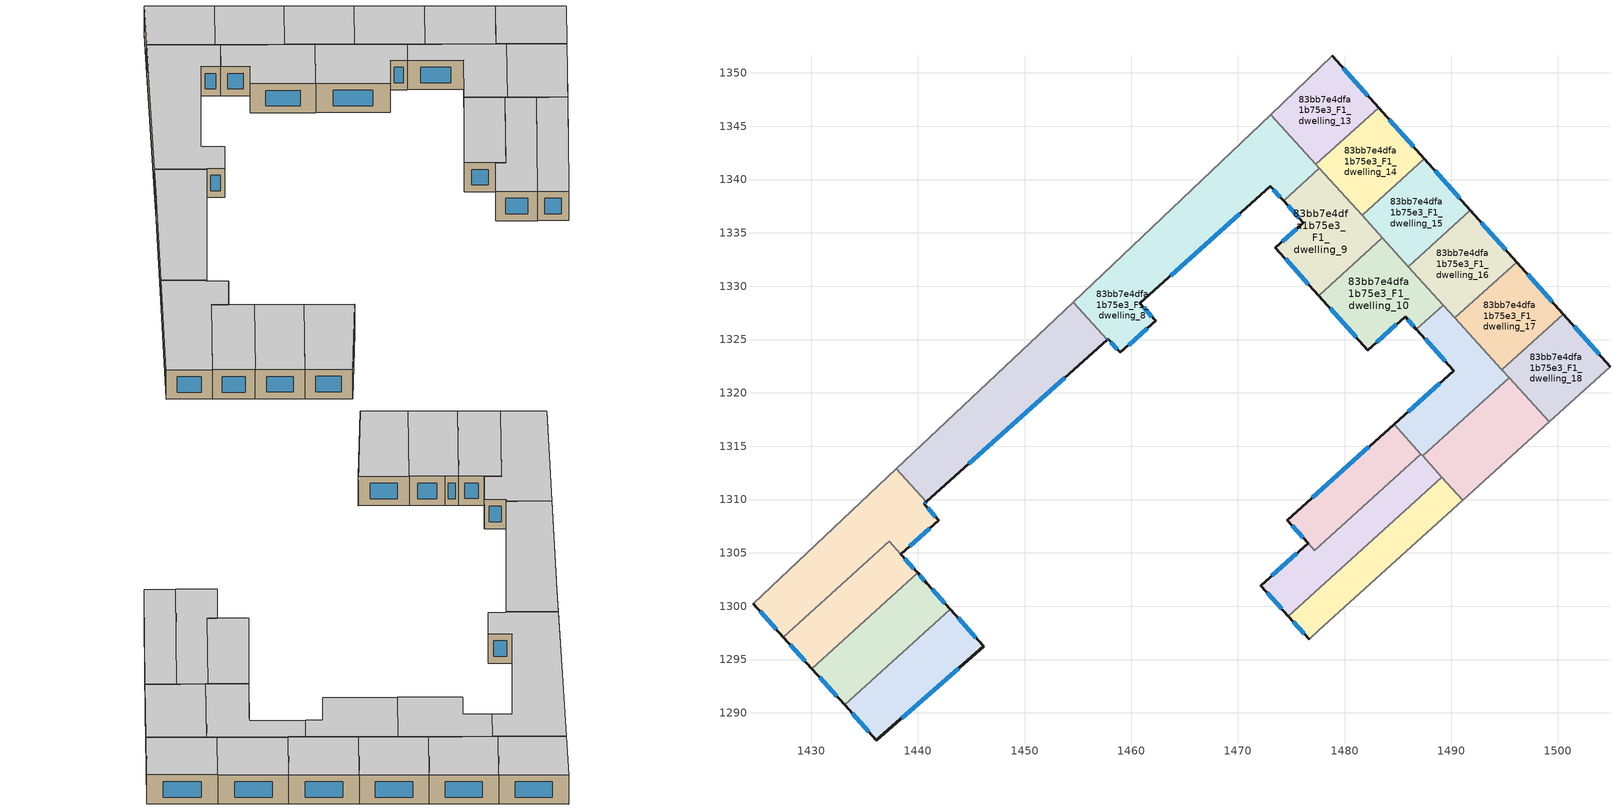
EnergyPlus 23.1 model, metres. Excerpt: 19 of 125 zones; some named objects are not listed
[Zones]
83bb7e4dfa1b75e3_F1_dwelling_0
 floor to 83bb7e4dfa1b75e3_F0_dwelling_0 (EU_floor_Construction): 1454.55,1328.5 1457.75,1324.96 1440.8,1309.78 1437.99,1312.89 1451.28,1325.4 z3
 wall outside (EU_wall_Construction): 1440.8,1309.78 1457.75,1324.96 z3:6
 wall adiabatic (EU_wall_Construction): 1454.55,1328.5 1451.28,1325.4 1437.99,1312.89 z3:6
 wall to 83bb7e4dfa1b75e3_F1_dwelling_8 (EU_wall_Construction): 1457.75,1324.96 1454.55,1328.5 z3:6
 wall to 83bb7e4dfa1b75e3_F1_dwelling_1 (EU_wall_Construction): 1437.99,1312.89 1440.8,1309.78 z3:6
 window (EU_Window_Construction): 1444.79,1313.34 1453.77,1321.4 z3.7:5.3
 ceiling to 83bb7e4dfa1b75e3_F2_dwelling_0 (EU_floor_Construction): 1457.75,1324.96 1454.55,1328.5 1451.28,1325.4 1437.99,1312.89 1440.8,1309.78 z6
83bb7e4dfa1b75e3_F1_dwelling_1
 floor to 83bb7e4dfa1b75e3_F0_dwelling_1 (EU_floor_Construction): 1440.8,1309.78 1440.58,1309.57 1441.95,1308.05 1438.39,1304.87 1437.3,1306.08 1427.39,1297.1 1424.54,1300.25 1437.99,1312.89 z3
 wall outside (EU_wall_Construction): 1424.54,1300.25 1427.39,1297.1 / 1440.58,1309.58 1440.8,1309.78 / 1438.39,1304.87 1441.95,1308.05 1440.58,1309.57 z3:6
 wall to 83bb7e4dfa1b75e3_F1_dwelling_2 (EU_wall_Construction): 1427.39,1297.1 1437.3,1306.08 1438.39,1304.87 z3:6
 wall adiabatic (EU_wall_Construction): 1437.99,1312.89 1424.54,1300.25 z3:6
 window (EU_Window_Construction): 1425.21,1299.51 1426.72,1297.84 / 1440.63,1309.62 1440.75,1309.73 / 1441.63,1308.41 1440.9,1309.22 / 1439.23,1305.62 1441.12,1307.31 z3.7:5.3
 ceiling to 83bb7e4dfa1b75e3_F2_dwelling_1 (EU_floor_Construction): 1438.39,1304.87 1441.95,1308.05 1440.58,1309.57 1440.8,1309.78 1437.99,1312.89 1424.54,1300.25 1427.39,1297.1 1437.3,1306.08 z6
83bb7e4dfa1b75e3_F1_dwelling_10
 floor to 83bb7e4dfa1b75e3_F0_dwelling_10 (EU_floor_Construction): 1483.54,1334.54 1489.25,1328.24 1486.74,1325.96 1485.67,1327.15 1482.18,1324.01 1477.57,1329.12 z3
 wall outside (EU_wall_Construction): 1477.57,1329.12 1482.18,1324.01 1485.67,1327.15 1486.74,1325.96 z3:6
 wall to 83bb7e4dfa1b75e3_F1_dwelling_9 (EU_wall_Construction): 1483.54,1334.54 1477.57,1329.12 z3:6
 wall to 83bb7e4dfa1b75e3_F1_dwelling_11 (EU_wall_Construction): 1486.74,1325.96 1489.25,1328.24 z3:6
 wall to 83bb7e4dfa1b75e3_F1_dwelling_16 (EU_wall_Construction): 1489.25,1328.24 1485.98,1331.84 z3:6
 wall to 83bb7e4dfa1b75e3_F1_dwelling_15 (EU_wall_Construction): 1485.98,1331.84 1483.54,1334.54 z3:6
 window (EU_Window_Construction): 1485.93,1326.87 1486.49,1326.24 / 1483,1324.75 1484.85,1326.41 / 1478.65,1327.92 1481.09,1325.21 z3.7:5.3
 ceiling to 83bb7e4dfa1b75e3_F2_dwelling_10 (EU_floor_Construction): 1486.74,1325.96 1489.25,1328.24 1483.54,1334.54 1477.57,1329.12 1482.18,1324.01 1485.67,1327.15 z6
83bb7e4dfa1b75e3_F1_dwelling_11
 floor to 83bb7e4dfa1b75e3_F0_dwelling_11 (EU_floor_Construction): 1489.25,1328.24 1495.42,1321.43 1487.31,1314.08 1484.63,1317.04 1490.25,1322.07 1486.74,1325.96 z3
 wall outside (EU_wall_Construction): 1486.74,1325.96 1490.25,1322.07 1484.63,1317.04 z3:6
 wall to 83bb7e4dfa1b75e3_F1_dwelling_12 (EU_wall_Construction): 1487.31,1314.08 1495.42,1321.43 z3:6
 wall to 83bb7e4dfa1b75e3_F1_dwelling_17 (EU_wall_Construction): 1494.75,1322.17 1490.35,1327.02 z3:6
 wall to 83bb7e4dfa1b75e3_F1_dwelling_5 (EU_wall_Construction): 1484.63,1317.04 1487.15,1314.26 z3:6
 wall to 83bb7e4dfa1b75e3_F1_dwelling_16 (EU_wall_Construction): 1490.35,1327.02 1489.25,1328.24 z3:6
 wall to 83bb7e4dfa1b75e3_F1_dwelling_18 (EU_wall_Construction): 1495.42,1321.43 1494.75,1322.17 z3:6
 wall to 83bb7e4dfa1b75e3_F1_dwelling_6 (EU_wall_Construction): 1487.15,1314.26 1487.31,1314.08 z3:6
 window (EU_Window_Construction): 1488.93,1320.89 1485.95,1318.22 / 1487.57,1325.05 1489.43,1322.99 z3.7:5.3
 ceiling to 83bb7e4dfa1b75e3_F2_dwelling_11 (EU_floor_Construction): 1495.42,1321.43 1489.25,1328.24 1486.74,1325.96 1490.25,1322.07 1484.63,1317.04 1487.31,1314.08 z6
83bb7e4dfa1b75e3_F1_dwelling_12
 floor to 83bb7e4dfa1b75e3_F0_dwelling_12 (EU_floor_Construction): 1495.42,1321.43 1499.17,1317.29 1491.06,1309.94 1487.31,1314.08 z3
 wall adiabatic (EU_wall_Construction): 1491.06,1309.94 1499.17,1317.29 z3:6
 wall to 83bb7e4dfa1b75e3_F1_dwelling_7 (EU_wall_Construction): 1489.11,1312.1 1491.06,1309.94 z3:6
 wall to 83bb7e4dfa1b75e3_F1_dwelling_18 (EU_wall_Construction): 1499.17,1317.29 1495.42,1321.43 z3:6
 wall to 83bb7e4dfa1b75e3_F1_dwelling_6 (EU_wall_Construction): 1487.31,1314.08 1489.11,1312.1 z3:6
 ceiling to 83bb7e4dfa1b75e3_F2_dwelling_12 (EU_floor_Construction): 1499.17,1317.29 1495.42,1321.43 1487.31,1314.08 1491.06,1309.94 z6
83bb7e4dfa1b75e3_F1_dwelling_13
 floor to 83bb7e4dfa1b75e3_F0_dwelling_13 (EU_floor_Construction): 1478.86,1351.58 1483.19,1346.74 1477.31,1341.41 1473.08,1346.09 z3
 wall outside (EU_wall_Construction): 1483.19,1346.74 1478.86,1351.58 z3:6
 wall to 83bb7e4dfa1b75e3_F1_dwelling_14 (EU_wall_Construction): 1477.31,1341.41 1483.19,1346.74 z3:6
 wall adiabatic (EU_wall_Construction): 1478.86,1351.58 1473.08,1346.09 z3:6
 wall to 83bb7e4dfa1b75e3_F1_dwelling_8 (EU_wall_Construction): 1473.08,1346.09 1477.31,1341.41 z3:6
 window (EU_Window_Construction): 1482.17,1347.87 1479.88,1350.44 z3.7:5.3
 ceiling to 83bb7e4dfa1b75e3_F2_dwelling_13 (EU_floor_Construction): 1483.19,1346.74 1478.86,1351.58 1473.08,1346.09 1477.31,1341.41 z6
83bb7e4dfa1b75e3_F1_dwelling_14
 floor to 83bb7e4dfa1b75e3_F0_dwelling_14 (EU_floor_Construction): 1483.19,1346.74 1487.48,1341.94 1481.63,1336.64 1477.31,1341.41 z3
 wall outside (EU_wall_Construction): 1487.48,1341.94 1483.19,1346.74 z3:6
 wall to 83bb7e4dfa1b75e3_F1_dwelling_15 (EU_wall_Construction): 1481.63,1336.64 1487.48,1341.94 z3:6
 wall to 83bb7e4dfa1b75e3_F1_dwelling_9 (EU_wall_Construction): 1477.64,1341.05 1481.63,1336.64 z3:6
 wall to 83bb7e4dfa1b75e3_F1_dwelling_8 (EU_wall_Construction): 1477.31,1341.41 1477.64,1341.05 z3:6
 window (EU_Window_Construction): 1486.47,1343.06 1484.2,1345.61 z3.7:5.3
 ceiling to 83bb7e4dfa1b75e3_F2_dwelling_14 (EU_floor_Construction): 1487.48,1341.94 1483.19,1346.74 1477.31,1341.41 1481.63,1336.64 z6
83bb7e4dfa1b75e3_F1_dwelling_15
 floor to 83bb7e4dfa1b75e3_F0_dwelling_15 (EU_floor_Construction): 1487.48,1341.94 1491.79,1337.11 1485.98,1331.84 1481.63,1336.64 z3
 wall outside (EU_wall_Construction): 1491.79,1337.11 1487.48,1341.94 z3:6
 wall to 83bb7e4dfa1b75e3_F1_dwelling_16 (EU_wall_Construction): 1485.98,1331.84 1491.79,1337.11 z3:6
 wall to 83bb7e4dfa1b75e3_F1_dwelling_9 (EU_wall_Construction): 1481.63,1336.64 1483.54,1334.54 z3:6
 window (EU_Window_Construction): 1490.78,1338.24 1488.49,1340.8 z3.7:5.3
 ceiling to 83bb7e4dfa1b75e3_F2_dwelling_15 (EU_floor_Construction): 1491.79,1337.11 1487.48,1341.94 1481.63,1336.64 1485.98,1331.84 z6
83bb7e4dfa1b75e3_F1_dwelling_16
 floor to 83bb7e4dfa1b75e3_F0_dwelling_16 (EU_floor_Construction): 1491.79,1337.11 1496.13,1332.26 1490.35,1327.02 1485.98,1331.84 z3
 wall outside (EU_wall_Construction): 1496.13,1332.26 1491.79,1337.11 z3:6
 wall to 83bb7e4dfa1b75e3_F1_dwelling_17 (EU_wall_Construction): 1490.35,1327.02 1496.13,1332.26 z3:6
 window (EU_Window_Construction): 1495.11,1333.4 1492.81,1335.97 z3.7:5.3
 ceiling to 83bb7e4dfa1b75e3_F2_dwelling_16 (EU_floor_Construction): 1496.13,1332.26 1491.79,1337.11 1485.98,1331.84 1490.35,1327.02 z6
83bb7e4dfa1b75e3_F1_dwelling_17
 floor to 83bb7e4dfa1b75e3_F0_dwelling_17 (EU_floor_Construction): 1496.13,1332.26 1500.49,1327.38 1494.75,1322.17 1490.35,1327.02 z3
 wall outside (EU_wall_Construction): 1500.49,1327.38 1496.13,1332.26 z3:6
 wall to 83bb7e4dfa1b75e3_F1_dwelling_18 (EU_wall_Construction): 1494.75,1322.17 1500.49,1327.38 z3:6
 window (EU_Window_Construction): 1499.47,1328.52 1497.16,1331.11 z3.7:5.3
 ceiling to 83bb7e4dfa1b75e3_F2_dwelling_17 (EU_floor_Construction): 1500.49,1327.38 1496.13,1332.26 1490.35,1327.02 1494.75,1322.17 z6
83bb7e4dfa1b75e3_F1_dwelling_18
 floor to 83bb7e4dfa1b75e3_F0_dwelling_18 (EU_floor_Construction): 1500.49,1327.38 1504.88,1322.47 1499.17,1317.29 1494.75,1322.17 z3
 wall outside (EU_wall_Construction): 1504.88,1322.47 1500.49,1327.38 z3:6
 wall adiabatic (EU_wall_Construction): 1499.17,1317.29 1504.88,1322.47 z3:6
 window (EU_Window_Construction): 1503.85,1323.62 1501.52,1326.22 z3.7:5.3
 ceiling to 83bb7e4dfa1b75e3_F2_dwelling_18 (EU_floor_Construction): 1504.88,1322.47 1500.49,1327.38 1494.75,1322.17 1499.17,1317.29 z6
83bb7e4dfa1b75e3_F1_dwelling_2
 floor to 83bb7e4dfa1b75e3_F0_dwelling_2 (EU_floor_Construction): 1437.3,1306.08 1439.97,1303.12 1430.06,1294.14 1427.39,1297.1 z3
 wall outside (EU_wall_Construction): 1439.97,1303.12 1438.39,1304.87 / 1427.39,1297.1 1430.06,1294.14 z3:6
 wall to 83bb7e4dfa1b75e3_F1_dwelling_3 (EU_wall_Construction): 1430.06,1294.14 1439.97,1303.12 z3:6
 window (EU_Window_Construction): 1439.6,1303.53 1438.76,1304.46 / 1428.02,1296.4 1429.44,1294.84 z3.7:5.3
 ceiling to 83bb7e4dfa1b75e3_F2_dwelling_2 (EU_floor_Construction): 1439.97,1303.12 1437.3,1306.08 1427.39,1297.1 1430.06,1294.14 z6
83bb7e4dfa1b75e3_F1_dwelling_3
 floor to 83bb7e4dfa1b75e3_F0_dwelling_3 (EU_floor_Construction): 1440.82,1302.17 1443.03,1299.72 1433.13,1290.75 1430.06,1294.14 1439.97,1303.12 z3
 wall outside (EU_wall_Construction): 1430.06,1294.14 1433.13,1290.75 / 1443.03,1299.72 1440.82,1302.17 1439.97,1303.12 z3:6
 wall to 83bb7e4dfa1b75e3_F1_dwelling_4 (EU_wall_Construction): 1433.13,1290.75 1443.03,1299.72 z3:6
 window (EU_Window_Construction): 1430.78,1293.35 1432.41,1291.55 / 1440.62,1302.4 1440.17,1302.9 / 1442.51,1300.3 1441.34,1301.6 z3.7:5.3
 ceiling to 83bb7e4dfa1b75e3_F2_dwelling_3 (EU_floor_Construction): 1443.03,1299.72 1440.82,1302.17 1439.97,1303.12 1430.06,1294.14 1433.13,1290.75 z6
83bb7e4dfa1b75e3_F1_dwelling_4
 floor to 83bb7e4dfa1b75e3_F0_dwelling_4 (EU_floor_Construction): 1443.03,1299.72 1446.19,1296.24 1436.11,1287.46 1433.13,1290.75 z3
 wall outside (EU_wall_Construction): 1433.13,1290.75 1436.11,1287.46 1446.19,1296.24 1443.03,1299.72 z3:6
 window (EU_Window_Construction): 1445.45,1297.06 1443.77,1298.91 / 1438.48,1289.52 1443.82,1294.18 / 1433.83,1289.98 1435.41,1288.23 z3.7:5.3
 ceiling to 83bb7e4dfa1b75e3_F2_dwelling_4 (EU_floor_Construction): 1446.19,1296.24 1443.03,1299.72 1433.13,1290.75 1436.11,1287.46 z6
83bb7e4dfa1b75e3_F1_dwelling_5
 floor to 83bb7e4dfa1b75e3_F0_dwelling_5 (EU_floor_Construction): 1484.63,1317.04 1487.15,1314.26 1477.19,1305.22 1474.62,1308.06 z3
 wall outside (EU_wall_Construction): 1484.63,1317.04 1474.62,1308.06 1476.58,1305.89 z3:6
 wall to 83bb7e4dfa1b75e3_F1_dwelling_6 (EU_wall_Construction): 1476.58,1305.89 1477.18,1305.22 / 1477.19,1305.22 1487.15,1314.26 z3:6
 window (EU_Window_Construction): 1475.08,1307.55 1476.12,1306.4 / 1482.28,1314.93 1476.97,1310.17 z3.7:5.3
 ceiling to 83bb7e4dfa1b75e3_F2_dwelling_5 (EU_floor_Construction): 1487.15,1314.26 1484.63,1317.04 1474.62,1308.06 1477.19,1305.22 z6
83bb7e4dfa1b75e3_F1_dwelling_6
 floor to 83bb7e4dfa1b75e3_F0_dwelling_6 (EU_floor_Construction): 1487.15,1314.26 1489.11,1312.1 1474.73,1299.07 1472.15,1301.93 1476.58,1305.89 1477.18,1305.22 z3
 wall outside (EU_wall_Construction): 1476.58,1305.89 1472.15,1301.93 1474.73,1299.07 z3:6
 wall to 83bb7e4dfa1b75e3_F1_dwelling_7 (EU_wall_Construction): 1474.73,1299.07 1489.11,1312.1 z3:6
 window (EU_Window_Construction): 1472.76,1301.26 1474.12,1299.74 / 1475.54,1304.96 1473.19,1302.86 z3.7:5.3
 ceiling to 83bb7e4dfa1b75e3_F2_dwelling_6 (EU_floor_Construction): 1489.11,1312.1 1487.15,1314.26 1477.18,1305.22 1476.58,1305.89 1472.15,1301.93 1474.73,1299.07 z6
83bb7e4dfa1b75e3_F1_dwelling_7
 floor to 83bb7e4dfa1b75e3_F0_dwelling_7 (EU_floor_Construction): 1489.11,1312.1 1491.06,1309.94 1477.6,1297.75 1476.67,1296.91 1474.73,1299.07 z3
 wall outside (EU_wall_Construction): 1474.73,1299.07 1476.67,1296.91 z3:6
 wall adiabatic (EU_wall_Construction): 1476.67,1296.91 1477.6,1297.75 1491.06,1309.94 z3:6
 window (EU_Window_Construction): 1475.18,1298.57 1476.22,1297.42 z3.7:5.3
 ceiling to 83bb7e4dfa1b75e3_F2_dwelling_7 (EU_floor_Construction): 1491.06,1309.94 1489.11,1312.1 1474.73,1299.07 1476.67,1296.91 1477.6,1297.75 z6
83bb7e4dfa1b75e3_F1_dwelling_8
 floor to 83bb7e4dfa1b75e3_F0_dwelling_8 (EU_floor_Construction): 1473.08,1346.09 1477.64,1341.05 1474.28,1338 1473.05,1339.37 1460.81,1328.4 1462.28,1326.76 1458.97,1323.79 1457.84,1325.04 1457.75,1324.96 1454.55,1328.5 z3
 wall outside (EU_wall_Construction): 1457.75,1324.96 1457.84,1325.04 1458.97,1323.79 1462.28,1326.76 1460.81,1328.4 1473.05,1339.37 1474.28,1338 z3:6
 wall to 83bb7e4dfa1b75e3_F1_dwelling_9 (EU_wall_Construction): 1474.28,1338 1477.64,1341.05 z3:6
 wall adiabatic (EU_wall_Construction): 1473.08,1346.09 1454.55,1328.5 z3:6
 window (EU_Window_Construction): 1473.34,1339.05 1473.99,1338.33 / 1463.68,1330.98 1470.17,1336.79 / 1461.94,1327.15 1461.15,1328.01 / 1459.75,1324.48 1461.5,1326.06 / 1458.1,1324.74 1458.7,1324.08 / 1457.77,1324.98 1457.82,1325.02 z3.7:5.3
 ceiling to 83bb7e4dfa1b75e3_F2_dwelling_8 (EU_floor_Construction): 1474.28,1338 1477.64,1341.05 1473.08,1346.09 1454.55,1328.5 1457.75,1324.96 1457.84,1325.04 1458.97,1323.79 1462.28,1326.76 1460.81,1328.4 1473.05,1339.37 z6
83bb7e4dfa1b75e3_F1_dwelling_9
 floor to 83bb7e4dfa1b75e3_F0_dwelling_9 (EU_floor_Construction): 1477.64,1341.05 1483.54,1334.54 1477.57,1329.12 1473.52,1333.61 1476.14,1335.95 1474.28,1338 z3
 wall outside (EU_wall_Construction): 1474.28,1338 1476.14,1335.95 1473.52,1333.61 1477.57,1329.12 z3:6
 window (EU_Window_Construction): 1474.47,1332.56 1476.62,1330.18 / 1475.52,1335.4 1474.14,1334.16 / 1474.71,1337.52 1475.7,1336.43 z3.7:5.3
 ceiling to 83bb7e4dfa1b75e3_F2_dwelling_9 (EU_floor_Construction): 1483.54,1334.54 1477.64,1341.05 1474.28,1338 1476.14,1335.95 1473.52,1333.61 1477.57,1329.12 z6
[Building]
EU S2 Campaign: North Axis=0; Terrain=City; Solar Distribution=FullExterior
[Site:Location]
Budapest.Ferenc.Liszt.Intl.AP: Latitude=47.437; Longitude=19.256; Time Zone=1; Elevation=185
[SizingPeriod:WeatherFileDays]
AnnualSizingPeriod: Begin Month=1; Begin Day of Month=1; End Month=12; End Day of Month=31; Day of Week for Start Day=Monday; Use Weather File Daylight Saving Period=No; Use Weather File Rain and Snow Indicators=No
[MATERIAL]
EU_InternalMass_Material: Roughness=MediumRough; Thickness=0.1; Conductivity=1; Density=1800; Specific Heat=900; Thermal Absorptance=0.9; Solar Absorptance=0.7; Visible Absorptance=0.7
[MATERIAL:NOMASS] Roughness=MediumRough; Thermal Absorptance=0.9; Solar Absorptance=0.7; Visible Absorptance=0.7
Name | Thermal Resistance
EU_wall_NoMass | 0.832559
EU_floor_NoMass | 0.872794
[WINDOWMATERIAL:SIMPLEGLAZINGSYSTEM]
EU_Window_SimpleGlazing: UFactor=2.79869; Solar Heat Gain Coefficient=0.75; Visible Transmittance=0.75
[CONSTRUCTION]
EU_wall_Construction: EU_wall_NoMass
EU_floor_Construction: EU_floor_NoMass
EU_Window_Construction: EU_Window_SimpleGlazing
EU_InternalMass_Construction: EU_InternalMass_Material
[ZONE] Type=1; Multiplier=1; Ceiling Height=autocalculate; Floor Area=autocalculate; Part of Total Floor Area=Yes
Name | Volume
83bb7e4dfa1b75e3_F1_dwelling_0 | 305.733
83bb7e4dfa1b75e3_F1_dwelling_1 | 267.719
83bb7e4dfa1b75e3_F1_dwelling_10 | 183.255
83bb7e4dfa1b75e3_F1_dwelling_11 | 183.275
83bb7e4dfa1b75e3_F1_dwelling_12 | 183.274
83bb7e4dfa1b75e3_F1_dwelling_13 | 152.721
83bb7e4dfa1b75e3_F1_dwelling_14 | 152.732
83bb7e4dfa1b75e3_F1_dwelling_15 | 152.735
83bb7e4dfa1b75e3_F1_dwelling_16 | 152.745
83bb7e4dfa1b75e3_F1_dwelling_17 | 152.717
83bb7e4dfa1b75e3_F1_dwelling_18 | 152.726
83bb7e4dfa1b75e3_F1_dwelling_2 | 159.745
83bb7e4dfa1b75e3_F1_dwelling_3 | 183.265
83bb7e4dfa1b75e3_F1_dwelling_4 | 183.287
83bb7e4dfa1b75e3_F1_dwelling_5 | 152.906
83bb7e4dfa1b75e3_F1_dwelling_6 | 185.675
83bb7e4dfa1b75e3_F1_dwelling_7 | 169.343
83bb7e4dfa1b75e3_F1_dwelling_8 | 408.343
83bb7e4dfa1b75e3_F1_dwelling_9 | 183.288
[INTERNALMASS] Construction=EU_InternalMass_Construction
Name | Zone or ZoneList | Surface Area
83bb7e4dfa1b75e3_F1_dwelling_0_EU_InternalMass | 83bb7e4dfa1b75e3_F1_dwelling_0 | 101.909
83bb7e4dfa1b75e3_F1_dwelling_1_EU_InternalMass | 83bb7e4dfa1b75e3_F1_dwelling_1 | 89.242
83bb7e4dfa1b75e3_F1_dwelling_2_EU_InternalMass | 83bb7e4dfa1b75e3_F1_dwelling_2 | 53.2521
83bb7e4dfa1b75e3_F1_dwelling_3_EU_InternalMass | 83bb7e4dfa1b75e3_F1_dwelling_3 | 61.0886
83bb7e4dfa1b75e3_F1_dwelling_4_EU_InternalMass | 83bb7e4dfa1b75e3_F1_dwelling_4 | 61.0958
83bb7e4dfa1b75e3_F1_dwelling_5_EU_InternalMass | 83bb7e4dfa1b75e3_F1_dwelling_5 | 50.9799
83bb7e4dfa1b75e3_F1_dwelling_6_EU_InternalMass | 83bb7e4dfa1b75e3_F1_dwelling_6 | 61.8914
83bb7e4dfa1b75e3_F1_dwelling_7_EU_InternalMass | 83bb7e4dfa1b75e3_F1_dwelling_7 | 56.4474
83bb7e4dfa1b75e3_F1_dwelling_8_EU_InternalMass | 83bb7e4dfa1b75e3_F1_dwelling_8 | 136.113
83bb7e4dfa1b75e3_F1_dwelling_9_EU_InternalMass | 83bb7e4dfa1b75e3_F1_dwelling_9 | 61.0962
83bb7e4dfa1b75e3_F1_dwelling_10_EU_InternalMass | 83bb7e4dfa1b75e3_F1_dwelling_10 | 61.0848
83bb7e4dfa1b75e3_F1_dwelling_11_EU_InternalMass | 83bb7e4dfa1b75e3_F1_dwelling_11 | 61.0914
83bb7e4dfa1b75e3_F1_dwelling_12_EU_InternalMass | 83bb7e4dfa1b75e3_F1_dwelling_12 | 61.0913
83bb7e4dfa1b75e3_F1_dwelling_13_EU_InternalMass | 83bb7e4dfa1b75e3_F1_dwelling_13 | 50.9071
83bb7e4dfa1b75e3_F1_dwelling_14_EU_InternalMass | 83bb7e4dfa1b75e3_F1_dwelling_14 | 50.9108
83bb7e4dfa1b75e3_F1_dwelling_15_EU_InternalMass | 83bb7e4dfa1b75e3_F1_dwelling_15 | 50.9116
83bb7e4dfa1b75e3_F1_dwelling_16_EU_InternalMass | 83bb7e4dfa1b75e3_F1_dwelling_16 | 50.9149
83bb7e4dfa1b75e3_F1_dwelling_17_EU_InternalMass | 83bb7e4dfa1b75e3_F1_dwelling_17 | 50.9055
83bb7e4dfa1b75e3_F1_dwelling_18_EU_InternalMass | 83bb7e4dfa1b75e3_F1_dwelling_18 | 50.9089
[OTHEREQUIPMENT] Fuel Type=Electricity; Design Level Calculation Method=Watts/Area; Power per Zone Floor Area=1; Fraction Latent=0; Fraction Radiant=0; Fraction Lost=0; Carbon Dioxide Generation Rate=0; EndUse Subcategory=EU_Step8_InternalGains
Name | Zone or ZoneList or Space or SpaceList | Schedule
EU_Step8_InternalGain_83bb7e4dfa1b75e3_F1_dwelling_0_f000 | 83bb7e4dfa1b75e3_F1_dwelling_0 | EU_Step8_GainSchedule_83bb7e4dfa1b75e3_F1_dwelling_0_f000
EU_Step8_InternalGain_83bb7e4dfa1b75e3_F1_dwelling_1_f000 | 83bb7e4dfa1b75e3_F1_dwelling_1 | EU_Step8_GainSchedule_83bb7e4dfa1b75e3_F1_dwelling_1_f000
EU_Step8_InternalGain_83bb7e4dfa1b75e3_F1_dwelling_2_f000 | 83bb7e4dfa1b75e3_F1_dwelling_2 | EU_Step8_GainSchedule_83bb7e4dfa1b75e3_F1_dwelling_2_f000
EU_Step8_InternalGain_83bb7e4dfa1b75e3_F1_dwelling_3_f000 | 83bb7e4dfa1b75e3_F1_dwelling_3 | EU_Step8_GainSchedule_83bb7e4dfa1b75e3_F1_dwelling_3_f000
EU_Step8_InternalGain_83bb7e4dfa1b75e3_F1_dwelling_4_f000 | 83bb7e4dfa1b75e3_F1_dwelling_4 | EU_Step8_GainSchedule_83bb7e4dfa1b75e3_F1_dwelling_4_f000
EU_Step8_InternalGain_83bb7e4dfa1b75e3_F1_dwelling_5_f000 | 83bb7e4dfa1b75e3_F1_dwelling_5 | EU_Step8_GainSchedule_83bb7e4dfa1b75e3_F1_dwelling_5_f000
EU_Step8_InternalGain_83bb7e4dfa1b75e3_F1_dwelling_6_f000 | 83bb7e4dfa1b75e3_F1_dwelling_6 | EU_Step8_GainSchedule_83bb7e4dfa1b75e3_F1_dwelling_6_f000
EU_Step8_InternalGain_83bb7e4dfa1b75e3_F1_dwelling_7_f000 | 83bb7e4dfa1b75e3_F1_dwelling_7 | EU_Step8_GainSchedule_83bb7e4dfa1b75e3_F1_dwelling_7_f000
EU_Step8_InternalGain_83bb7e4dfa1b75e3_F1_dwelling_8_f000 | 83bb7e4dfa1b75e3_F1_dwelling_8 | EU_Step8_GainSchedule_83bb7e4dfa1b75e3_F1_dwelling_8_f000
EU_Step8_InternalGain_83bb7e4dfa1b75e3_F1_dwelling_9_f000 | 83bb7e4dfa1b75e3_F1_dwelling_9 | EU_Step8_GainSchedule_83bb7e4dfa1b75e3_F1_dwelling_9_f000
EU_Step8_InternalGain_83bb7e4dfa1b75e3_F1_dwelling_10_f000 | 83bb7e4dfa1b75e3_F1_dwelling_10 | EU_Step8_GainSchedule_83bb7e4dfa1b75e3_F1_dwelling_10_f000
EU_Step8_InternalGain_83bb7e4dfa1b75e3_F1_dwelling_11_f000 | 83bb7e4dfa1b75e3_F1_dwelling_11 | EU_Step8_GainSchedule_83bb7e4dfa1b75e3_F1_dwelling_11_f000
EU_Step8_InternalGain_83bb7e4dfa1b75e3_F1_dwelling_12_f000 | 83bb7e4dfa1b75e3_F1_dwelling_12 | EU_Step8_GainSchedule_83bb7e4dfa1b75e3_F1_dwelling_12_f000
EU_Step8_InternalGain_83bb7e4dfa1b75e3_F1_dwelling_13_f000 | 83bb7e4dfa1b75e3_F1_dwelling_13 | EU_Step8_GainSchedule_83bb7e4dfa1b75e3_F1_dwelling_13_f000
EU_Step8_InternalGain_83bb7e4dfa1b75e3_F1_dwelling_14_f000 | 83bb7e4dfa1b75e3_F1_dwelling_14 | EU_Step8_GainSchedule_83bb7e4dfa1b75e3_F1_dwelling_14_f000
EU_Step8_InternalGain_83bb7e4dfa1b75e3_F1_dwelling_15_f000 | 83bb7e4dfa1b75e3_F1_dwelling_15 | EU_Step8_GainSchedule_83bb7e4dfa1b75e3_F1_dwelling_15_f000
EU_Step8_InternalGain_83bb7e4dfa1b75e3_F1_dwelling_16_f000 | 83bb7e4dfa1b75e3_F1_dwelling_16 | EU_Step8_GainSchedule_83bb7e4dfa1b75e3_F1_dwelling_16_f000
EU_Step8_InternalGain_83bb7e4dfa1b75e3_F1_dwelling_17_f000 | 83bb7e4dfa1b75e3_F1_dwelling_17 | EU_Step8_GainSchedule_83bb7e4dfa1b75e3_F1_dwelling_17_f000
EU_Step8_InternalGain_83bb7e4dfa1b75e3_F1_dwelling_18_f000 | 83bb7e4dfa1b75e3_F1_dwelling_18 | EU_Step8_GainSchedule_83bb7e4dfa1b75e3_F1_dwelling_18_f000
[ZONEVENTILATION:DESIGNFLOWRATE] Schedule=EU_AlwaysOn; Design Flow Rate Calculation Method=AirChanges/Hour; Air Changes per Hour=0.475469; Ventilation Type=Natural; Fan Pressure Rise=0; Fan Total Efficiency=1; Constant Term Coefficient=1; Temperature Term Coefficient=0; Velocity Term Coefficient=0; Velocity Squared Term Coefficient=0; Minimum Indoor Temperature=-100; Maximum Indoor Temperature=100; Delta Temperature=-100; Minimum Outdoor Temperature=-100; Maximum Outdoor Temperature=100; Maximum Wind Speed=40
Name | Zone or ZoneList or Space or SpaceList
EU_ConstantAir_83bb7e4dfa1b75e3_F1_dwelling_0 | 83bb7e4dfa1b75e3_F1_dwelling_0
EU_ConstantAir_83bb7e4dfa1b75e3_F1_dwelling_1 | 83bb7e4dfa1b75e3_F1_dwelling_1
EU_ConstantAir_83bb7e4dfa1b75e3_F1_dwelling_2 | 83bb7e4dfa1b75e3_F1_dwelling_2
EU_ConstantAir_83bb7e4dfa1b75e3_F1_dwelling_3 | 83bb7e4dfa1b75e3_F1_dwelling_3
EU_ConstantAir_83bb7e4dfa1b75e3_F1_dwelling_4 | 83bb7e4dfa1b75e3_F1_dwelling_4
EU_ConstantAir_83bb7e4dfa1b75e3_F1_dwelling_5 | 83bb7e4dfa1b75e3_F1_dwelling_5
EU_ConstantAir_83bb7e4dfa1b75e3_F1_dwelling_6 | 83bb7e4dfa1b75e3_F1_dwelling_6
EU_ConstantAir_83bb7e4dfa1b75e3_F1_dwelling_7 | 83bb7e4dfa1b75e3_F1_dwelling_7
EU_ConstantAir_83bb7e4dfa1b75e3_F1_dwelling_8 | 83bb7e4dfa1b75e3_F1_dwelling_8
EU_ConstantAir_83bb7e4dfa1b75e3_F1_dwelling_9 | 83bb7e4dfa1b75e3_F1_dwelling_9
EU_ConstantAir_83bb7e4dfa1b75e3_F1_dwelling_10 | 83bb7e4dfa1b75e3_F1_dwelling_10
EU_ConstantAir_83bb7e4dfa1b75e3_F1_dwelling_11 | 83bb7e4dfa1b75e3_F1_dwelling_11
EU_ConstantAir_83bb7e4dfa1b75e3_F1_dwelling_12 | 83bb7e4dfa1b75e3_F1_dwelling_12
EU_ConstantAir_83bb7e4dfa1b75e3_F1_dwelling_13 | 83bb7e4dfa1b75e3_F1_dwelling_13
EU_ConstantAir_83bb7e4dfa1b75e3_F1_dwelling_14 | 83bb7e4dfa1b75e3_F1_dwelling_14
EU_ConstantAir_83bb7e4dfa1b75e3_F1_dwelling_15 | 83bb7e4dfa1b75e3_F1_dwelling_15
EU_ConstantAir_83bb7e4dfa1b75e3_F1_dwelling_16 | 83bb7e4dfa1b75e3_F1_dwelling_16
EU_ConstantAir_83bb7e4dfa1b75e3_F1_dwelling_17 | 83bb7e4dfa1b75e3_F1_dwelling_17
EU_ConstantAir_83bb7e4dfa1b75e3_F1_dwelling_18 | 83bb7e4dfa1b75e3_F1_dwelling_18
[HVACTEMPLATE:ZONE:IDEALLOADSAIRSYSTEM] System Availability Schedule=EU_AlwaysOn; Maximum Heating Supply Air Temperature=50; Minimum Cooling Supply Air Temperature=13; Maximum Heating Supply Air Humidity Ratio=0.0156; Minimum Cooling Supply Air Humidity Ratio=0.0077; Heating Limit=NoLimit; Cooling Limit=NoLimit; Heating Availability Schedule=EU_AlwaysOn; Cooling Availability Schedule=EU_CoolingOff; Dehumidification Control Type=ConstantSensibleHeatRatio; Cooling Sensible Heat Ratio=0.7; Dehumidification Setpoint=60; Humidification Control Type=None; Humidification Setpoint=30; Outdoor Air Method=None; Outdoor Air Flow Rate per Person=0.00944; Outdoor Air Flow Rate per Zone Floor Area=0; Outdoor Air Flow Rate per Zone=0; Demand Controlled Ventilation Type=None; Outdoor Air Economizer Type=NoEconomizer; Heat Recovery Type=None; Sensible Heat Recovery Effectiveness=0.7; Latent Heat Recovery Effectiveness=0.65
Name | Template Thermostat
83bb7e4dfa1b75e3_F1_dwelling_0 | EU_HeatOnly_83bb7e4dfa1b75e3_F1_dwelling_0
83bb7e4dfa1b75e3_F1_dwelling_1 | EU_HeatOnly_83bb7e4dfa1b75e3_F1_dwelling_1
83bb7e4dfa1b75e3_F1_dwelling_2 | EU_HeatOnly_83bb7e4dfa1b75e3_F1_dwelling_2
83bb7e4dfa1b75e3_F1_dwelling_3 | EU_HeatOnly_83bb7e4dfa1b75e3_F1_dwelling_3
83bb7e4dfa1b75e3_F1_dwelling_4 | EU_HeatOnly_83bb7e4dfa1b75e3_F1_dwelling_4
83bb7e4dfa1b75e3_F1_dwelling_5 | EU_HeatOnly_83bb7e4dfa1b75e3_F1_dwelling_5
83bb7e4dfa1b75e3_F1_dwelling_6 | EU_HeatOnly_83bb7e4dfa1b75e3_F1_dwelling_6
83bb7e4dfa1b75e3_F1_dwelling_7 | EU_HeatOnly_83bb7e4dfa1b75e3_F1_dwelling_7
83bb7e4dfa1b75e3_F1_dwelling_8 | EU_HeatOnly_83bb7e4dfa1b75e3_F1_dwelling_8
83bb7e4dfa1b75e3_F1_dwelling_9 | EU_HeatOnly_83bb7e4dfa1b75e3_F1_dwelling_9
83bb7e4dfa1b75e3_F1_dwelling_10 | EU_HeatOnly_83bb7e4dfa1b75e3_F1_dwelling_10
83bb7e4dfa1b75e3_F1_dwelling_11 | EU_HeatOnly_83bb7e4dfa1b75e3_F1_dwelling_11
83bb7e4dfa1b75e3_F1_dwelling_12 | EU_HeatOnly_83bb7e4dfa1b75e3_F1_dwelling_12
83bb7e4dfa1b75e3_F1_dwelling_13 | EU_HeatOnly_83bb7e4dfa1b75e3_F1_dwelling_13
83bb7e4dfa1b75e3_F1_dwelling_14 | EU_HeatOnly_83bb7e4dfa1b75e3_F1_dwelling_14
83bb7e4dfa1b75e3_F1_dwelling_15 | EU_HeatOnly_83bb7e4dfa1b75e3_F1_dwelling_15
83bb7e4dfa1b75e3_F1_dwelling_16 | EU_HeatOnly_83bb7e4dfa1b75e3_F1_dwelling_16
83bb7e4dfa1b75e3_F1_dwelling_17 | EU_HeatOnly_83bb7e4dfa1b75e3_F1_dwelling_17
83bb7e4dfa1b75e3_F1_dwelling_18 | EU_HeatOnly_83bb7e4dfa1b75e3_F1_dwelling_18
[SIZING:ZONE] Zone Cooling Design Supply Air Temperature Input Method=SupplyAirTemperature; Zone Cooling Design Supply Air Temperature=13; Zone Heating Design Supply Air Temperature Input Method=SupplyAirTemperature; Zone Heating Design Supply Air Temperature=50; Zone Cooling Design Supply Air Humidity Ratio=0.008; Zone Heating Design Supply Air Humidity Ratio=0.008; Cooling Design Air Flow Method=DesignDay; Cooling Design Air Flow Rate=0; Cooling Minimum Air Flow per Zone Floor Area=0.000762; Cooling Minimum Air Flow=0; Cooling Minimum Air Flow Fraction=0.2; Heating Design Air Flow Method=DesignDay; Heating Design Air Flow Rate=0; Heating Maximum Air Flow per Zone Floor Area=0.002032; Heating Maximum Air Flow=0.141576; Heating Maximum Air Flow Fraction=0.3; Account for Dedicated Outdoor Air System=No; Dedicated Outdoor Air System Control Strategy=NeutralSupplyAir; Dedicated Outdoor Air Low Setpoint Temperature for Design=autosize; Dedicated Outdoor Air High Setpoint Temperature for Design=autosize; Zone Load Sizing Method=Sensible Load Only No Latent Load; Zone Latent Cooling Design Supply Air Humidity Ratio Input Method=HumidityRatioDifference; Zone Cooling Design Supply Air Humidity Ratio Difference=0.005; Zone Latent Heating Design Supply Air Humidity Ratio Input Method=HumidityRatioDifference; Zone Humidification Design Supply Air Humidity Ratio Difference=0.005
83bb7e4dfa1b75e3_F1_dwelling_0; 83bb7e4dfa1b75e3_F1_dwelling_1; 83bb7e4dfa1b75e3_F1_dwelling_2; 83bb7e4dfa1b75e3_F1_dwelling_3; 83bb7e4dfa1b75e3_F1_dwelling_4; 83bb7e4dfa1b75e3_F1_dwelling_5; 83bb7e4dfa1b75e3_F1_dwelling_6; 83bb7e4dfa1b75e3_F1_dwelling_7; 83bb7e4dfa1b75e3_F1_dwelling_8; 83bb7e4dfa1b75e3_F1_dwelling_9; 83bb7e4dfa1b75e3_F1_dwelling_10; 83bb7e4dfa1b75e3_F1_dwelling_11; 83bb7e4dfa1b75e3_F1_dwelling_12; 83bb7e4dfa1b75e3_F1_dwelling_13; 83bb7e4dfa1b75e3_F1_dwelling_14; 83bb7e4dfa1b75e3_F1_dwelling_15; 83bb7e4dfa1b75e3_F1_dwelling_16; 83bb7e4dfa1b75e3_F1_dwelling_17; 83bb7e4dfa1b75e3_F1_dwelling_18
[SCHEDULE:CONSTANT]
Name | Hourly Value
EU_AlwaysOn | 1
EU_CoolingOff | 0
[SCHEDULE:FILE] Column Number=1; Rows to Skip at Top=0; Number of Hours of Data=8760; Column Separator=Comma; Interpolate to Timestep=No; Minutes per Item=60; Adjust Schedule for Daylight Savings=Yes
Name | File
EU_Step8_GainSchedule_83bb7e4dfa1b75e3_F1_dwelling_0_f000 | ../../schedules/83bb7e4dfa1b75e3/83bb7e4dfa1b75e3_F1_dwelling_0_f000_gain.csv
EU_Step8_GainSchedule_83bb7e4dfa1b75e3_F1_dwelling_1_f000 | ../../schedules/83bb7e4dfa1b75e3/83bb7e4dfa1b75e3_F1_dwelling_1_f000_gain.csv
EU_Step8_GainSchedule_83bb7e4dfa1b75e3_F1_dwelling_2_f000 | ../../schedules/83bb7e4dfa1b75e3/83bb7e4dfa1b75e3_F1_dwelling_2_f000_gain.csv
EU_Step8_GainSchedule_83bb7e4dfa1b75e3_F1_dwelling_3_f000 | ../../schedules/83bb7e4dfa1b75e3/83bb7e4dfa1b75e3_F1_dwelling_3_f000_gain.csv
EU_Step8_GainSchedule_83bb7e4dfa1b75e3_F1_dwelling_4_f000 | ../../schedules/83bb7e4dfa1b75e3/83bb7e4dfa1b75e3_F1_dwelling_4_f000_gain.csv
EU_Step8_GainSchedule_83bb7e4dfa1b75e3_F1_dwelling_5_f000 | ../../schedules/83bb7e4dfa1b75e3/83bb7e4dfa1b75e3_F1_dwelling_5_f000_gain.csv
EU_Step8_GainSchedule_83bb7e4dfa1b75e3_F1_dwelling_6_f000 | ../../schedules/83bb7e4dfa1b75e3/83bb7e4dfa1b75e3_F1_dwelling_6_f000_gain.csv
EU_Step8_GainSchedule_83bb7e4dfa1b75e3_F1_dwelling_7_f000 | ../../schedules/83bb7e4dfa1b75e3/83bb7e4dfa1b75e3_F1_dwelling_7_f000_gain.csv
EU_Step8_GainSchedule_83bb7e4dfa1b75e3_F1_dwelling_8_f000 | ../../schedules/83bb7e4dfa1b75e3/83bb7e4dfa1b75e3_F1_dwelling_8_f000_gain.csv
EU_Step8_GainSchedule_83bb7e4dfa1b75e3_F1_dwelling_9_f000 | ../../schedules/83bb7e4dfa1b75e3/83bb7e4dfa1b75e3_F1_dwelling_9_f000_gain.csv
EU_Step8_GainSchedule_83bb7e4dfa1b75e3_F1_dwelling_10_f000 | ../../schedules/83bb7e4dfa1b75e3/83bb7e4dfa1b75e3_F1_dwelling_10_f000_gain.csv
EU_Step8_GainSchedule_83bb7e4dfa1b75e3_F1_dwelling_11_f000 | ../../schedules/83bb7e4dfa1b75e3/83bb7e4dfa1b75e3_F1_dwelling_11_f000_gain.csv
EU_Step8_GainSchedule_83bb7e4dfa1b75e3_F1_dwelling_12_f000 | ../../schedules/83bb7e4dfa1b75e3/83bb7e4dfa1b75e3_F1_dwelling_12_f000_gain.csv
EU_Step8_GainSchedule_83bb7e4dfa1b75e3_F1_dwelling_13_f000 | ../../schedules/83bb7e4dfa1b75e3/83bb7e4dfa1b75e3_F1_dwelling_13_f000_gain.csv
EU_Step8_GainSchedule_83bb7e4dfa1b75e3_F1_dwelling_14_f000 | ../../schedules/83bb7e4dfa1b75e3/83bb7e4dfa1b75e3_F1_dwelling_14_f000_gain.csv
EU_Step8_GainSchedule_83bb7e4dfa1b75e3_F1_dwelling_15_f000 | ../../schedules/83bb7e4dfa1b75e3/83bb7e4dfa1b75e3_F1_dwelling_15_f000_gain.csv
EU_Step8_GainSchedule_83bb7e4dfa1b75e3_F1_dwelling_16_f000 | ../../schedules/83bb7e4dfa1b75e3/83bb7e4dfa1b75e3_F1_dwelling_16_f000_gain.csv
EU_Step8_GainSchedule_83bb7e4dfa1b75e3_F1_dwelling_17_f000 | ../../schedules/83bb7e4dfa1b75e3/83bb7e4dfa1b75e3_F1_dwelling_17_f000_gain.csv
EU_Step8_GainSchedule_83bb7e4dfa1b75e3_F1_dwelling_18_f000 | ../../schedules/83bb7e4dfa1b75e3/83bb7e4dfa1b75e3_F1_dwelling_18_f000_gain.csv
